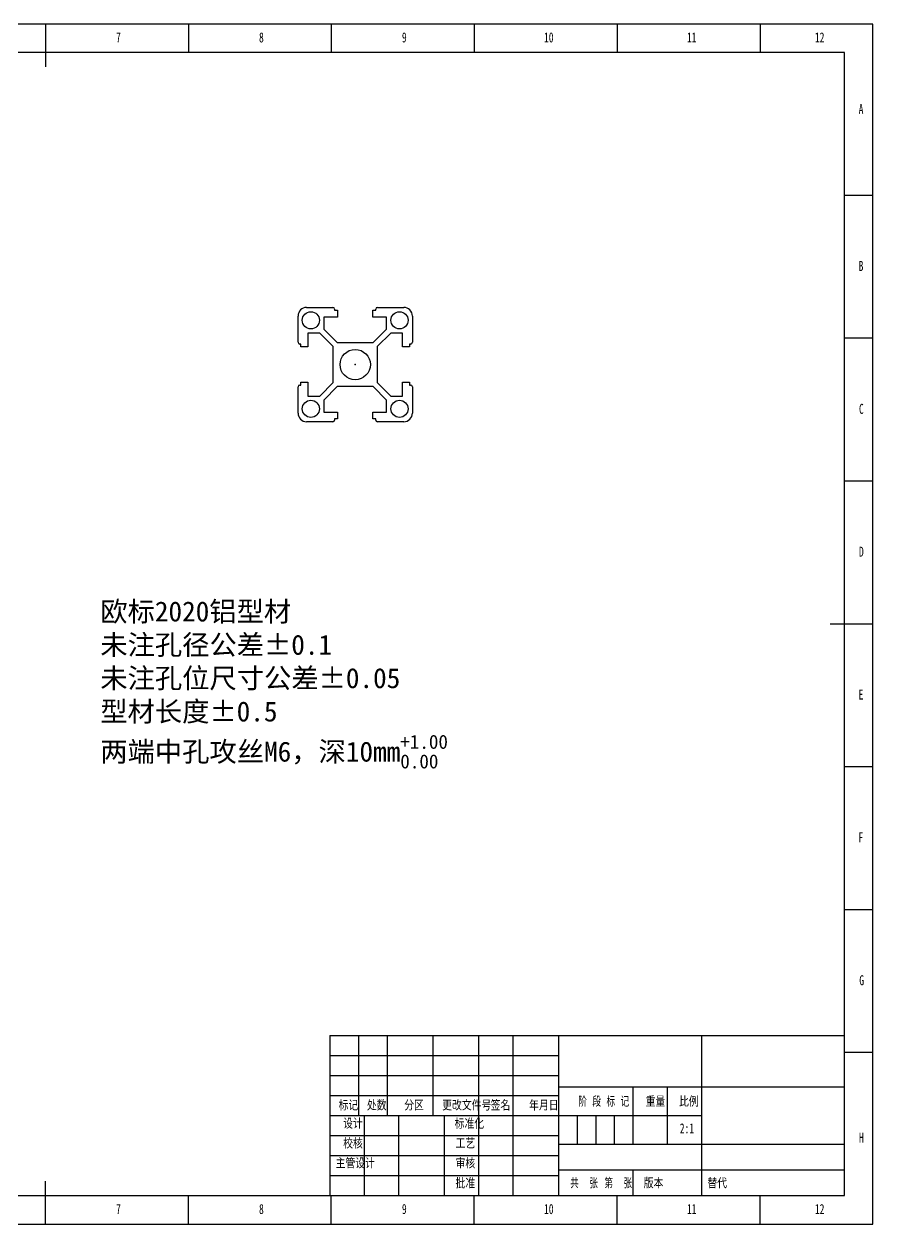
# Model space of a CAD drawing. Header units: millimetres. Extents: x 0 to 594, y 0 to 420.
# Drawn here: x 297 to 594, y 0 to 420 of the extents above; entities that cross this region are included whole.
import ezdxf

# ---------------------------------------------------------------- set-up
doc = ezdxf.new("R2010")
doc.units = ezdxf.units.MM
doc.header["$PDSIZE"] = -1
for name, color, linetype in [('10', 7, 'Continuous'), ('5', 7, 'Continuous'), ('SLD-0', 7, 'Continuous')]:
    doc.layers.add(name, color=color, linetype=linetype)
doc.styles.add('SLDTEXTSTYLE0', font='TXT', dxfattribs={"width": 0.7, "bigfont": 'bigfont'})
doc.styles.add('SLDTEXTSTYLE1', font='TXT', dxfattribs={"width": 0.614286, "bigfont": 'bigfont'})
doc.styles.add('SLDTEXTSTYLE2', font='TXT', dxfattribs={"width": 0.6, "bigfont": 'bigfont'})
doc.styles.add('SLDTEXTSTYLE3', font='TXT', dxfattribs={"width": 0.7})

msp = doc.modelspace()

# ---------------------------------------------------------------- linework, layer by layer
at = {"color": 7, "linetype": 'Continuous', "lineweight": 25}
for p, q in [((395.862, 320.794), (405.062, 320.794)), ((405.662, 320.194), (405.662, 319.794)), ((405.662, 319.794), (406.662, 319.794)), ((406.662, 319.794), (406.662, 317.394)), ((419.062, 317.394), (419.062, 319.794)), ((419.062, 319.794), (420.062, 319.794)), ((420.062, 319.794), (420.062, 320.194)), ((420.662, 320.794), (429.862, 320.794)), ((392.862, 308.594), (392.862, 317.794)), ((406.662, 317.394), (401.862, 317.394)), ((401.862, 317.394), (401.862, 313.208)), ((423.862, 317.394), (419.062, 317.394)), ((423.862, 313.208), (423.862, 317.394)), ((432.862, 317.794), (432.862, 308.594)), ((400.448, 311.794), (396.262, 311.794)), ((396.262, 311.794), (396.262, 306.994)), ((405.162, 307.08), (400.448, 311.794)), ((401.862, 313.208), (406.576, 308.494)), ((419.148, 308.494), (423.862, 313.208)), ((425.276, 311.794), (420.562, 307.08)), ((429.462, 311.794), (425.276, 311.794)), ((429.462, 306.994), (429.462, 311.794)), ((393.862, 307.994), (393.462, 307.994)), ((393.862, 306.994), (393.862, 307.994)), ((396.262, 306.994), (393.862, 306.994)), ((405.162, 294.508), (405.162, 307.08)), ((406.576, 308.494), (419.148, 308.494)), ((420.562, 307.08), (420.562, 294.508)), ((431.862, 306.994), (429.462, 306.994)), ((432.262, 307.994), (431.862, 307.994)), ((431.862, 307.994), (431.862, 306.994)), ((393.862, 293.594), (393.862, 294.594)), ((393.862, 294.594), (396.262, 294.594)), ((396.262, 294.594), (396.262, 289.794)), ((400.448, 289.794), (405.162, 294.508)), ((420.562, 294.508), (425.276, 289.794)), ((429.462, 289.794), (429.462, 294.594)), ((429.462, 294.594), (431.862, 294.594)), ((431.862, 294.594), (431.862, 293.594)), ((392.862, 283.794), (392.862, 292.994)), ((393.462, 293.594), (393.862, 293.594)), ((406.576, 293.094), (401.862, 288.38)), ((419.148, 293.094), (406.576, 293.094)), ((423.862, 288.38), (419.148, 293.094)), ((431.862, 293.594), (432.262, 293.594)), ((432.862, 292.994), (432.862, 283.794)), ((396.262, 289.794), (400.448, 289.794)), ((401.862, 288.38), (401.862, 284.194)), ((423.862, 284.194), (423.862, 288.38)), ((425.276, 289.794), (429.462, 289.794)), ((401.862, 284.194), (406.662, 284.194)), ((406.662, 281.794), (405.662, 281.794)), ((405.662, 281.794), (405.662, 281.394)), ((406.662, 284.194), (406.662, 281.794)), ((419.062, 281.794), (419.062, 284.194)), ((419.062, 284.194), (423.862, 284.194)), ((420.062, 281.794), (419.062, 281.794)), ((420.062, 281.394), (420.062, 281.794)), ((405.062, 280.794), (395.862, 280.794)), ((429.862, 280.794), (420.662, 280.794))]:
    msp.add_line(p, q, dxfattribs=at)
at = {"color": 7, "linetype": 'Continuous'}
for q in [(412.76, 300.794), (412.862, 300.998)]:
    msp.add_line((412.862, 300.794), q, dxfattribs=at)
at = {"color": 7, "linetype": 'Continuous', "lineweight": 25}
for centre, radius in [((397.362, 316.294), 3), ((428.362, 316.294), 3), ((412.862, 300.794), 5.3), ((397.362, 285.294), 3), ((428.362, 285.294), 3)]:
    msp.add_circle(centre, radius, dxfattribs=at)
for centre, radius, start, end in [((395.862, 317.794), 3, 90, 180), ((405.062, 320.194), 0.6, 360, 90), ((420.662, 320.194), 0.6, 90, 180), ((429.862, 317.794), 3, 360, 90), ((393.462, 308.594), 0.6, 180, 270), ((432.262, 308.594), 0.6, 270, 0), ((393.462, 292.994), 0.6, 90, 180), ((432.262, 292.994), 0.6, 0, 90), ((395.862, 283.794), 3, 180, 270), ((429.862, 283.794), 3, 270, 0), ((405.062, 281.394), 0.6, 270, 0), ((420.662, 281.394), 0.6, 180, 270)]:
    msp.add_arc(centre, radius, start, end, dxfattribs=at)
at = {"color": 7, "linetype": 'Continuous'}
msp.add_point((412.862, 300.794), dxfattribs=at)
at = {"layer": '5', "color": 7}
for p, q in [((594.005, 420), (0, 420)), ((594.005, 0), (594.005, 420)), ((404, 59), (484, 59)), ((404, 52), (484, 52)), ((490.5, 38), (490.5, 28)), ((497, 38), (497, 28)), ((503.5, 38), (503.5, 28)), ((0, 0), (594.005, 0))]:
    msp.add_line(p, q, dxfattribs=at)
at = {"layer": '5', "lineweight": 25}
for p, q in [((304.503, 420), (304.503, 405)), ((594.005, 210), (579.005, 210)), ((304.503, 0), (304.503, 15))]:
    msp.add_line(p, q, dxfattribs=at)
at = {"layer": '5'}
for p, q in [((354.5, 420), (354.5, 410)), ((404.5, 420), (404.5, 410)), ((454.5, 420), (454.5, 410)), ((504.5, 420), (504.5, 410)), ((554.5, 420), (554.5, 410)), ((594.005, 360), (584.005, 360)), ((594.005, 310), (584.005, 310)), ((594.005, 260), (584.005, 260)), ((594.005, 160), (584.005, 160)), ((594.005, 110), (584.005, 110)), ((594.005, 60), (584.005, 60)), ((354.5, 0), (354.5, 10)), ((404.5, 0), (404.5, 10)), ((454.5, 0), (454.5, 10)), ((504.5, 0), (504.5, 10)), ((554.5, 0), (554.5, 10))]:
    msp.add_line(p, q, dxfattribs=at)
at = {"layer": '5', "color": 7, "lineweight": 25}
for p, q in [((584.005, 410), (25, 410)), ((584.005, 10), (584.005, 410)), ((404, 66), (584, 66)), ((404, 66), (404, 10)), ((414, 66), (414, 38)), ((424, 66), (424, 38)), ((440, 66), (440, 38)), ((456, 66), (456, 10)), ((468, 66), (468, 38)), ((484, 66), (484, 10)), ((534, 66), (534, 38)), ((484, 48), (584, 48)), ((510, 48), (510, 28)), ((522, 48), (522, 28)), ((404, 45), (484, 45)), ((404, 38), (534, 38)), ((416, 38), (416, 10)), ((428, 38), (428, 10)), ((444, 38), (444, 10)), ((468, 38), (468, 10)), ((534, 38), (534, 10)), ((404, 31), (484, 31)), ((484, 28), (584, 28)), ((404, 24), (484, 24)), ((404, 17), (484, 17)), ((484.005, 18.985), (584.005, 18.985)), ((510, 18.985), (510, 10)), ((0, 10), (584.005, 10))]:
    msp.add_line(p, q, dxfattribs=at)

# ---------------------------------------------------------------- texts
at = {"insert": (323.686, 217.894), "char_height": 7, "attachment_point": 1}
msp.add_mtext_dynamic_manual_height_columns('{\\fSimSun|b0|i0|c134|p2;欧标}2020{\\fSimSun|b0|i0|c134|p2;铝型材\\P未注孔径公差%%P0.1\\P未注孔位尺寸公差%%P0.05\\P型材长度%%P0.5\\P\\A1;两端中孔攻丝M6，深10mm\\H0.7x;\\S+1.00^ 0.00;}', width=156.96189, gutter_width=17.5, heights=[82.042], dxfattribs=at)
at = {"layer": '10', "char_height": 3.5, "attachment_point": 2}
for s, insert, style in [('7', (330.047, 417.059), 'SLDTEXTSTYLE3'), ('8', (380.047, 417.059), 'SLDTEXTSTYLE3'), ('9', (430.047, 417.059), 'SLDTEXTSTYLE3'), ('10', (480.589, 417.059), 'SLDTEXTSTYLE3'), ('11', (530.589, 417.059), 'SLDTEXTSTYLE3'), ('12', (575.344, 417.059), 'SLDTEXTSTYLE3'), ('A', (589.83, 391.992), 'SLDTEXTSTYLE3'), ('B', (589.83, 337.059), 'SLDTEXTSTYLE3'), ('C', (589.937, 287.059), 'SLDTEXTSTYLE3'), ('D', (589.94, 237.059), 'SLDTEXTSTYLE3'), ('E', (589.828, 187.059), 'SLDTEXTSTYLE3'), ('F', (589.734, 137.059), 'SLDTEXTSTYLE3'), ('G', (590.049, 87.059), 'SLDTEXTSTYLE3'), ('H', (589.94, 31.992), 'SLDTEXTSTYLE3'), ('主管设计', (412.882, 22.944), 'SLDTEXTSTYLE0'), ('7', (330.047, 6.992), 'SLDTEXTSTYLE3'), ('8', (380.047, 6.992), 'SLDTEXTSTYLE3'), ('9', (430.047, 6.992), 'SLDTEXTSTYLE3'), ('10', (480.589, 6.992), 'SLDTEXTSTYLE3'), ('11', (530.589, 6.992), 'SLDTEXTSTYLE3'), ('12', (575.344, 6.992), 'SLDTEXTSTYLE3')]:
    msp.add_mtext(s, dxfattribs=dict(at, insert=insert, style=style))
at = {"layer": '10', "color": 7, "char_height": 3.5, "attachment_point": 2}
for s, insert, style in [('标记', (410.488, 43.232), 'SLDTEXTSTYLE0'), ('处数', (420.388, 43.232), 'SLDTEXTSTYLE0'), ('分区', (433.438, 43.232), 'SLDTEXTSTYLE0'), ('更改文件号', (451.892, 43.232), 'SLDTEXTSTYLE0'), ('签名', (463.685, 43.232), 'SLDTEXTSTYLE0'), ('年月日', (478.85, 43.232), 'SLDTEXTSTYLE0'), ('阶 段 标 记', (499.812, 44.569), 'SLDTEXTSTYLE1'), ('重量', (517.897, 44.569), 'SLDTEXTSTYLE0'), ('比例', (529.598, 44.569), 'SLDTEXTSTYLE0'), ('设计', (412.083, 36.867), 'SLDTEXTSTYLE0'), ('标准化', (452.799, 36.802), 'SLDTEXTSTYLE0'), ('校核', (412.082, 29.921), 'SLDTEXTSTYLE0'), ('工艺', (451.407, 29.921), 'SLDTEXTSTYLE0'), ('审核', (451.407, 22.944), 'SLDTEXTSTYLE0'), ('批准', (451.389, 15.957), 'SLDTEXTSTYLE0'), ('共  张', (492.948, 15.997), 'SLDTEXTSTYLE2'), ('第  张', (504.897, 15.997), 'SLDTEXTSTYLE2'), ('版本', (517.234, 15.997), 'SLDTEXTSTYLE0')]:
    msp.add_mtext(s, dxfattribs=dict(at, insert=insert, style=style))
at = {"layer": 'SLD-0', "char_height": 3.5}
for s, insert, attachment_point, style in [('2:1', (528.924, 35.237), 2, 'SLDTEXTSTYLE3'), ('替代', (536.078, 15.997), 1, 'SLDTEXTSTYLE0')]:
    msp.add_mtext(s, dxfattribs=dict(at, insert=insert, attachment_point=attachment_point, style=style))

doc.saveas('drawing.dxf')
